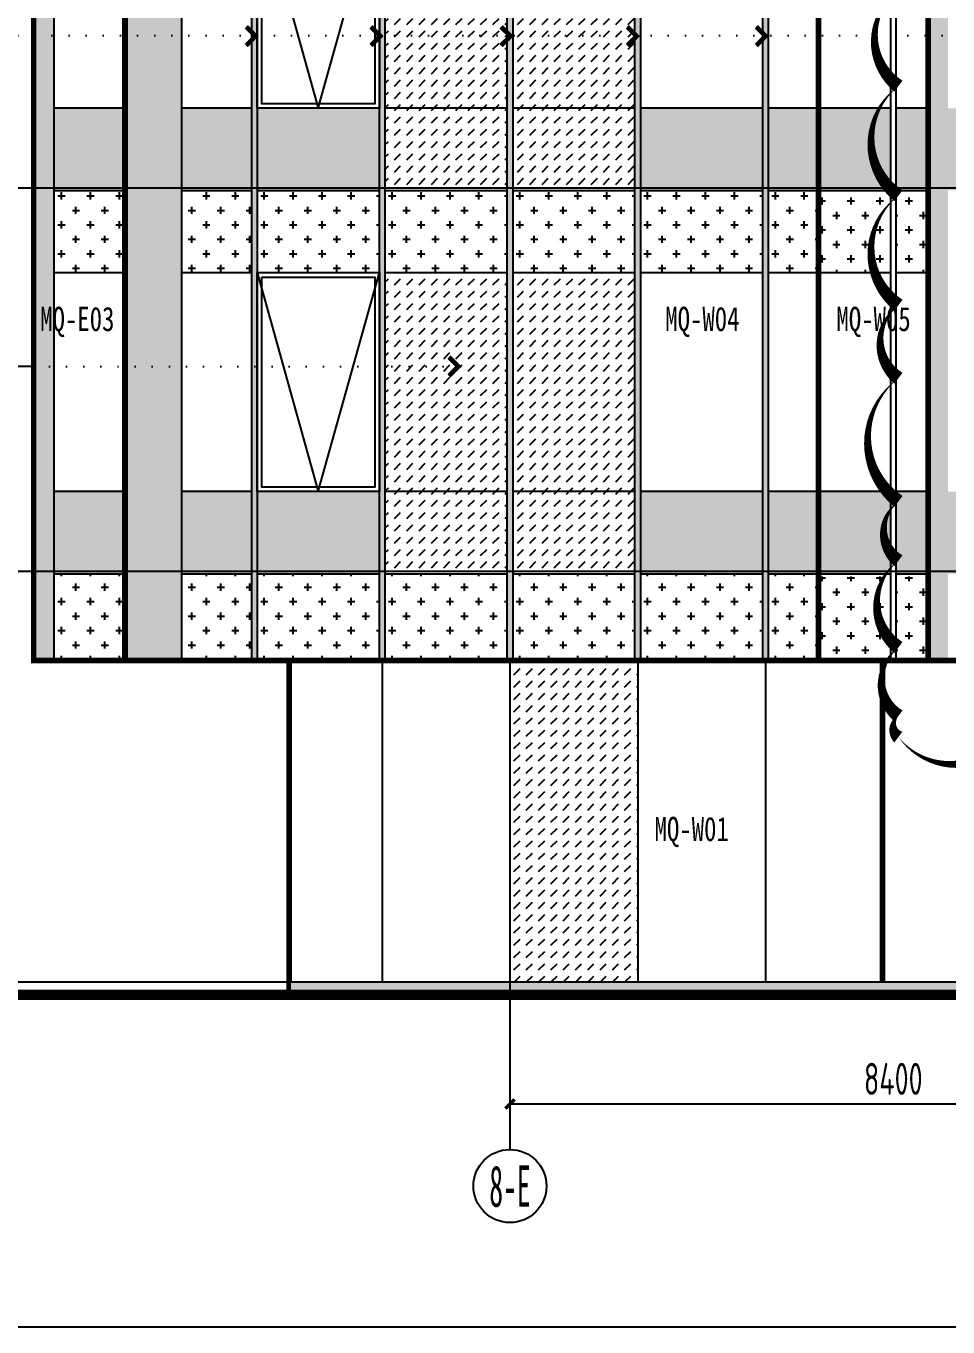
# Model space of a CAD drawing. Extents: x -863035 to 270371, y -8918 to 240488.
# Drawn here: x -304715 to -294612, y 54575 to 68828 of the extents above; entities that cross this region are included whole.
import ezdxf
from ezdxf.enums import TextEntityAlignment as Align

# ---------------------------------------------------------------- set-up
doc = ezdxf.new("R2010")
doc.units = 0
doc.header["$LTSCALE"] = 1000
doc.header["$MEASUREMENT"] = 0
doc.linetypes.add('109-34 轴网$0$L1$0$$AUDIT_BAD_LTYPE1', pattern=[0])
doc.linetypes.add('DOT2', pattern=[0.125, 0, -0.125])
for name, color, linetype in [('01-标注_符号', 200, 'Continuous'), ('01-标注_轴线坐标', 132, 'Continuous'), ('02-TEXT_轴号', 7, 'Continuous'), ('05-填充_156', 156, 'Continuous'), ('05-填充_18', 18, 'Continuous'), ('05-填充_天正', 26, 'Continuous'), ('A-C_窗', 140, 'Continuous'), ('AXIS_TEXT', 7, 'Continuous'), ('D_铝板', 181, 'Continuous'), ('E-立面', 255, 'Continuous'), ('E-立面轮廓', 241, 'Continuous')]:
    doc.layers.add(name, color=color, linetype=linetype)
doc.layers.add('04-不打印_辅助线', color=165, linetype='Continuous', plot=False)
doc.layers.add('DIM_MODI', color=6, linetype='Continuous', plot=False)
doc.styles.add('_TCH_AXIS', font='STXIHEI.TTF')
doc.styles.add('_TCH_DIM_T3', font='ROS1', dxfattribs={"width": 0.75, "bigfont": 'JD'})
doc.styles.add('_TCH_LABEL', font='', dxfattribs={"width": 0.75})
doc.styles.add('COMPLEX', font='COMPLEX')
doc.styles.add('logo-3', font='', dxfattribs={"width": 0.8})
doc.styles.get('_TCH_LABEL').set_extended_font_data('SimSun')
doc.styles.get('logo-3').set_extended_font_data('SimSun')
doc.dimstyles.new('_TCH_ARCH&&100', dxfattribs={"dimtxt": 350, "dimasz": 100, "dimexe": 250, "dimexo": 300, "dimgap": 100, "dimtad": 1, "dimdec": 0, "dimzin": 0, "dimdsep": 46, "dimtxsty": '_TCH_DIM_T3', "dimblk": 'ARCHTICK', "dimcen": 0.09, "dimclrt": 7, "dimazin": 2, "dimtfac": 1, "dimtdec": 0, "dimtix": 1, "dimtmove": 2, "dimatfit": 3, "dimfxl": 0, "dimtolj": 1, "dimtzin": 0, "dimarcsym": 0})
doc.dimstyles.new('副本 ISO-1', dxfattribs={"dimtxt": 2.5, "dimasz": 1.5, "dimexe": 1.25, "dimexo": 0.625, "dimtad": 1, "dimdec": 0, "dimtxsty": 'logo-3', "dimblk": 'ARCHTICK', "dimcen": 2.5, "dimdle": 1, "dimadec": 0, "dimazin": 0, "dimtfac": 1, "dimtdec": 0, "dimtix": 1, "dimtmove": 0, "dimatfit": 3, "dimldrblk": 'AR', "dimfxl": 0, "dimarcsym": 0})
pattern_1 = [(45, (-4328.79, -217830.64), (4e-14, 134.70384), [95.25, -95.25])]
pattern_2 = [(360, (-4328.79, -217830.64), (158.75, 158.75), [79.375, -238.125]), (90, (-4289.1, -217870.32), (-158.75, 158.75), [79.375, -238.125])]
pattern_3 = [(360, (-2928.79, -217830.64), (158.75, 158.75), [79.375, -238.125]), (90, (-2889.1, -217870.32), (-158.75, 158.75), [79.375, -238.125])]
pattern_4 = [(360, (-1528.79, -217830.64), (158.75, 158.75), [79.375, -238.125]), (90, (-1489.1, -217870.32), (-158.75, 158.75), [79.375, -238.125])]
pattern_5 = [(360, (-128.79, -217830.64), (158.75, 158.75), [79.375, -238.125]), (90, (-89.1, -217870.32), (-158.75, 158.75), [79.375, -238.125])]
pattern_6 = [(360, (1271.21, -217830.64), (158.75, 158.75), [79.375, -238.125]), (90, (1310.9, -217870.32), (-158.75, 158.75), [79.375, -238.125])]
pattern_7 = [(45, (-4328.79, -213630.64), (4e-14, 134.70384), [95.25, -95.25])]

# ---------------------------------------------------------------- blocks, each defined once
blk = doc.blocks.new('A$C2DDF4F07')
at = {"layer": 'A-C_窗'}
for points in [[(0, 2400), (1340, 2400), (1340, 0), (0, 0)], [(50, 2350), (1290, 2350), (1290, 50), (50, 50)]]:
    blk.add_lwpolyline(points, close=True, dxfattribs=at)
blk.add_lwpolyline([(0, 2400), (670, 0), (1340, 2400)], dxfattribs=at)
blk = doc.blocks.new('*U24')
at = {"layer": '05-填充_18'}
h = blk.add_hatch(color=256, dxfattribs=at)
h.dxf.hatch_style = 1
h.paths.add_polyline_path([(60, -14550), (0, -14550), (0, 310), (60, 310)])
blk.add_lwpolyline([(60, -14550), (0, -14550), (0, 310), (60, 310)], close=True)
blk = doc.blocks.new('_ArchTick')
at = {"color": 0, "linetype": 'ByBlock', "const_width": 0.4}
blk.add_lwpolyline([(-0.5, -0.5), (0.5, 0.5)], dxfattribs=at)
blk = doc.blocks.new('*X7')
at = {"color": 0}
for p, q in [((-1012.3116, 1692.7221), (-1012.3116, 1692.7226)), ((-1012.3115, 1692.7227), (-1012.2838, 1692.7227)), ((-1012.3111, 1692.7217), (-1012.2828, 1692.7217)), ((-1012.3106, 1692.7211), (-1012.3106, 1692.7236)), ((-1012.3105, 1692.7237), (-1012.2848, 1692.7237)), ((-1012.3101, 1692.7207), (-1012.2818, 1692.7207)), ((-1012.3096, 1692.7201), (-1012.3096, 1692.7246)), ((-1012.3095, 1692.7247), (-1012.2858, 1692.7247)), ((-1012.3091, 1692.7197), (-1012.2808, 1692.7197)), ((-1012.3086, 1692.7191), (-1012.3086, 1692.7256)), ((-1012.3085, 1692.7257), (-1012.2868, 1692.7257)), ((-1012.3081, 1692.7187), (-1012.2798, 1692.7187)), ((-1012.3076, 1692.7181), (-1012.3076, 1692.7266)), ((-1012.3075, 1692.7267), (-1012.2878, 1692.7267)), ((-1012.3071, 1692.7177), (-1012.2788, 1692.7177)), ((-1012.3066, 1692.7171), (-1012.3066, 1692.7276)), ((-1012.3065, 1692.7277), (-1012.2888, 1692.7277)), ((-1012.3061, 1692.7167), (-1012.2778, 1692.7167)), ((-1012.3056, 1692.7161), (-1012.3056, 1692.7286)), ((-1012.3055, 1692.7287), (-1012.2898, 1692.7287)), ((-1012.3051, 1692.7157), (-1012.2768, 1692.7157)), ((-1012.3046, 1692.7151), (-1012.3046, 1692.7296)), ((-1012.3045, 1692.7297), (-1012.2908, 1692.7297)), ((-1012.3041, 1692.7147), (-1012.2758, 1692.7147)), ((-1012.3036, 1692.7141), (-1012.3036, 1692.7306)), ((-1012.3035, 1692.7307), (-1012.2918, 1692.7307)), ((-1012.3031, 1692.7137), (-1012.2748, 1692.7137)), ((-1012.3026, 1692.7131), (-1012.3026, 1692.7316)), ((-1012.3025, 1692.7317), (-1012.2928, 1692.7317)), ((-1012.3021, 1692.7127), (-1012.2738, 1692.7127)), ((-1012.3016, 1692.7121), (-1012.3016, 1692.7326)), ((-1012.3015, 1692.7327), (-1012.2938, 1692.7327)), ((-1012.3011, 1692.7117), (-1012.2728, 1692.7117)), ((-1012.3006, 1692.7111), (-1012.3006, 1692.7336)), ((-1012.3005, 1692.7337), (-1012.2948, 1692.7337)), ((-1012.3001, 1692.7107), (-1012.2718, 1692.7107)), ((-1012.2996, 1692.7101), (-1012.2996, 1692.7346)), ((-1012.2995, 1692.7347), (-1012.2958, 1692.7347)), ((-1012.2991, 1692.7097), (-1012.2708, 1692.7097)), ((-1012.2986, 1692.7091), (-1012.2986, 1692.7356)), ((-1012.2985, 1692.7357), (-1012.2968, 1692.7357)), ((-1012.2981, 1692.7087), (-1012.2698, 1692.7087)), ((-1012.2976, 1692.7081), (-1012.2976, 1692.7364)), ((-1012.2971, 1692.7077), (-1012.2688, 1692.7077)), ((-1012.2966, 1692.7071), (-1012.2966, 1692.7354)), ((-1012.2961, 1692.7067), (-1012.2678, 1692.7067)), ((-1012.2956, 1692.7061), (-1012.2956, 1692.7344)), ((-1012.2951, 1692.7057), (-1012.2668, 1692.7057)), ((-1012.2946, 1692.7051), (-1012.2946, 1692.7334)), ((-1012.2941, 1692.7047), (-1012.2658, 1692.7047)), ((-1012.2936, 1692.7041), (-1012.2936, 1692.7324)), ((-1012.2931, 1692.7037), (-1012.2648, 1692.7037)), ((-1012.2926, 1692.7031), (-1012.2926, 1692.7314)), ((-1012.2921, 1692.7027), (-1012.2638, 1692.7027)), ((-1012.2916, 1692.7021), (-1012.2916, 1692.7304)), ((-1012.2911, 1692.7017), (-1012.2628, 1692.7017)), ((-1012.2906, 1692.7011), (-1012.2906, 1692.7294)), ((-1012.2901, 1692.7007), (-1012.2618, 1692.7007)), ((-1012.2896, 1692.7001), (-1012.2896, 1692.7284)), ((-1012.2891, 1692.6997), (-1012.2608, 1692.6997)), ((-1012.2886, 1692.6991), (-1012.2886, 1692.7274)), ((-1012.2881, 1692.6987), (-1012.2598, 1692.6987)), ((-1012.2876, 1692.6981), (-1012.2876, 1692.7264)), ((-1012.2871, 1692.6977), (-1012.2588, 1692.6977)), ((-1012.2866, 1692.6971), (-1012.2866, 1692.7254)), ((-1012.2861, 1692.6967), (-1012.2578, 1692.6967)), ((-1012.2856, 1692.6961), (-1012.2856, 1692.7244)), ((-1012.2851, 1692.6957), (-1012.2568, 1692.6957)), ((-1012.2846, 1692.6951), (-1012.2846, 1692.7234)), ((-1012.2841, 1692.6947), (-1012.2558, 1692.6947)), ((-1012.2836, 1692.6941), (-1012.2836, 1692.7224)), ((-1012.2831, 1692.6937), (-1012.2548, 1692.6937)), ((-1012.2826, 1692.6931), (-1012.2826, 1692.7214)), ((-1012.2821, 1692.6927), (-1012.2538, 1692.6927)), ((-1012.2816, 1692.6921), (-1012.2816, 1692.7204)), ((-1012.2811, 1692.6917), (-1012.2528, 1692.6917)), ((-1012.2806, 1692.6911), (-1012.2806, 1692.7194)), ((-1012.2801, 1692.6907), (-1012.2518, 1692.6907)), ((-1012.2796, 1692.6901), (-1012.2796, 1692.7184)), ((-1012.2786, 1692.6891), (-1012.2786, 1692.7174)), ((-1012.2776, 1692.6881), (-1012.2776, 1692.7164)), ((-1012.2766, 1692.6871), (-1012.2766, 1692.7154)), ((-1012.2756, 1692.6861), (-1012.2756, 1692.7144)), ((-1012.2746, 1692.6851), (-1012.2746, 1692.7134)), ((-1012.2736, 1692.6841), (-1012.2736, 1692.7124)), ((-1012.2726, 1692.6831), (-1012.2726, 1692.7114)), ((-1012.2716, 1692.6821), (-1012.2716, 1692.7104)), ((-1012.2706, 1692.6811), (-1012.2706, 1692.7094)), ((-1012.2696, 1692.6801), (-1012.2696, 1692.7084)), ((-1012.2686, 1692.6791), (-1012.2686, 1692.7074)), ((-1012.2676, 1692.6781), (-1012.2676, 1692.7064)), ((-1012.2666, 1692.6771), (-1012.2666, 1692.7054)), ((-1012.2656, 1692.6761), (-1012.2656, 1692.7044)), ((-1012.2646, 1692.6751), (-1012.2646, 1692.7034)), ((-1012.2636, 1692.6741), (-1012.2636, 1692.7024)), ((-1012.2626, 1692.6731), (-1012.2626, 1692.7014)), ((-1012.2616, 1692.6721), (-1012.2616, 1692.7004)), ((-1012.2606, 1692.6711), (-1012.2606, 1692.6994)), ((-1012.2596, 1692.6701), (-1012.2596, 1692.6984)), ((-1012.2586, 1692.6424), (-1012.2586, 1692.6974)), ((-1012.2576, 1692.6434), (-1012.2576, 1692.6964)), ((-1012.2566, 1692.6444), (-1012.2566, 1692.6954)), ((-1012.2556, 1692.6454), (-1012.2556, 1692.6944)), ((-1012.2546, 1692.6464), (-1012.2546, 1692.6934)), ((-1012.2536, 1692.6474), (-1012.2536, 1692.6924)), ((-1012.2526, 1692.6484), (-1012.2526, 1692.6914)), ((-1012.2516, 1692.6494), (-1012.2516, 1692.6904)), ((-1012.3116, 1692.6177), (-1012.2833, 1692.6177)), ((-1012.3116, 1692.6172), (-1012.3116, 1692.6177)), ((-1012.3111, 1692.6167), (-1012.2843, 1692.6167)), ((-1012.3106, 1692.6187), (-1012.2823, 1692.6187)), ((-1012.3106, 1692.6162), (-1012.3106, 1692.6187)), ((-1012.3101, 1692.6157), (-1012.2853, 1692.6157)), ((-1012.3096, 1692.6197), (-1012.2813, 1692.6197)), ((-1012.3096, 1692.6152), (-1012.3096, 1692.6197)), ((-1012.3091, 1692.6147), (-1012.2863, 1692.6147)), ((-1012.3086, 1692.6207), (-1012.2803, 1692.6207)), ((-1012.3086, 1692.6142), (-1012.3086, 1692.6207)), ((-1012.3081, 1692.6137), (-1012.2873, 1692.6137)), ((-1012.3076, 1692.6217), (-1012.2793, 1692.6217)), ((-1012.3076, 1692.6132), (-1012.3076, 1692.6217)), ((-1012.3071, 1692.6127), (-1012.2883, 1692.6127)), ((-1012.3066, 1692.6227), (-1012.2783, 1692.6227)), ((-1012.3066, 1692.6122), (-1012.3066, 1692.6227)), ((-1012.3061, 1692.6117), (-1012.2893, 1692.6117)), ((-1012.3056, 1692.6237), (-1012.2773, 1692.6237)), ((-1012.3056, 1692.6112), (-1012.3056, 1692.6237)), ((-1012.3051, 1692.6107), (-1012.2903, 1692.6107)), ((-1012.3046, 1692.6247), (-1012.2763, 1692.6247)), ((-1012.3046, 1692.6102), (-1012.3046, 1692.6247)), ((-1012.3041, 1692.6097), (-1012.2913, 1692.6097)), ((-1012.3036, 1692.6257), (-1012.2753, 1692.6257)), ((-1012.3036, 1692.6092), (-1012.3036, 1692.6257)), ((-1012.3031, 1692.6087), (-1012.2923, 1692.6087)), ((-1012.3026, 1692.6267), (-1012.2743, 1692.6267)), ((-1012.3026, 1692.6082), (-1012.3026, 1692.6267)), ((-1012.3021, 1692.6077), (-1012.2933, 1692.6077)), ((-1012.3016, 1692.6277), (-1012.2733, 1692.6277)), ((-1012.3016, 1692.6072), (-1012.3016, 1692.6277)), ((-1012.3011, 1692.6067), (-1012.2943, 1692.6067)), ((-1012.3006, 1692.6287), (-1012.2723, 1692.6287)), ((-1012.3006, 1692.6062), (-1012.3006, 1692.6287)), ((-1012.3001, 1692.6057), (-1012.2953, 1692.6057)), ((-1012.2996, 1692.6297), (-1012.2713, 1692.6297)), ((-1012.2996, 1692.6052), (-1012.2996, 1692.6297)), ((-1012.2991, 1692.6047), (-1012.2963, 1692.6047)), ((-1012.2986, 1692.6307), (-1012.2703, 1692.6307)), ((-1012.2986, 1692.6042), (-1012.2986, 1692.6307)), ((-1012.2981, 1692.6037), (-1012.2973, 1692.6037)), ((-1012.2976, 1692.6317), (-1012.2693, 1692.6317)), ((-1012.2976, 1692.6034), (-1012.2976, 1692.6317)), ((-1012.2966, 1692.6327), (-1012.2683, 1692.6327)), ((-1012.2966, 1692.6044), (-1012.2966, 1692.6327)), ((-1012.2956, 1692.6337), (-1012.2673, 1692.6337)), ((-1012.2956, 1692.6054), (-1012.2956, 1692.6337)), ((-1012.2946, 1692.6347), (-1012.2663, 1692.6347)), ((-1012.2946, 1692.6064), (-1012.2946, 1692.6347)), ((-1012.2936, 1692.6357), (-1012.2653, 1692.6357)), ((-1012.2936, 1692.6074), (-1012.2936, 1692.6357)), ((-1012.2926, 1692.6367), (-1012.2643, 1692.6367)), ((-1012.2926, 1692.6084), (-1012.2926, 1692.6367)), ((-1012.2916, 1692.6377), (-1012.2633, 1692.6377)), ((-1012.2916, 1692.6094), (-1012.2916, 1692.6377)), ((-1012.2906, 1692.6387), (-1012.2623, 1692.6387)), ((-1012.2906, 1692.6104), (-1012.2906, 1692.6387)), ((-1012.2896, 1692.6397), (-1012.2613, 1692.6397)), ((-1012.2896, 1692.6114), (-1012.2896, 1692.6397)), ((-1012.2886, 1692.6407), (-1012.2603, 1692.6407)), ((-1012.2886, 1692.6124), (-1012.2886, 1692.6407)), ((-1012.2876, 1692.6417), (-1012.2593, 1692.6417)), ((-1012.2876, 1692.6134), (-1012.2876, 1692.6417)), ((-1012.2866, 1692.6427), (-1012.2583, 1692.6427)), ((-1012.2866, 1692.6144), (-1012.2866, 1692.6427)), ((-1012.2856, 1692.6437), (-1012.2573, 1692.6437)), ((-1012.2856, 1692.6154), (-1012.2856, 1692.6437)), ((-1012.2846, 1692.6447), (-1012.2563, 1692.6447)), ((-1012.2846, 1692.6164), (-1012.2846, 1692.6447)), ((-1012.2836, 1692.6457), (-1012.2553, 1692.6457)), ((-1012.2836, 1692.6174), (-1012.2836, 1692.6457)), ((-1012.2826, 1692.6467), (-1012.2543, 1692.6467)), ((-1012.2826, 1692.6184), (-1012.2826, 1692.6467)), ((-1012.2816, 1692.6477), (-1012.2533, 1692.6477)), ((-1012.2816, 1692.6194), (-1012.2816, 1692.6477)), ((-1012.2806, 1692.6487), (-1012.2523, 1692.6487)), ((-1012.2806, 1692.6204), (-1012.2806, 1692.6487)), ((-1012.2796, 1692.6497), (-1012.2513, 1692.6497)), ((-1012.2796, 1692.6214), (-1012.2796, 1692.6497)), ((-1012.2791, 1692.6897), (-1012.2508, 1692.6897)), ((-1012.2786, 1692.6507), (-1012.2503, 1692.6507)), ((-1012.2786, 1692.6224), (-1012.2786, 1692.6507)), ((-1012.2781, 1692.6887), (-1012.2498, 1692.6887)), ((-1012.2776, 1692.6517), (-1012.2493, 1692.6517)), ((-1012.2776, 1692.6234), (-1012.2776, 1692.6517)), ((-1012.2771, 1692.6877), (-1012.2488, 1692.6877)), ((-1012.2766, 1692.6527), (-1012.2483, 1692.6527)), ((-1012.2766, 1692.6244), (-1012.2766, 1692.6527)), ((-1012.2761, 1692.6867), (-1012.2478, 1692.6867)), ((-1012.2756, 1692.6537), (-1012.2473, 1692.6537)), ((-1012.2756, 1692.6254), (-1012.2756, 1692.6537)), ((-1012.2751, 1692.6857), (-1012.2468, 1692.6857)), ((-1012.2746, 1692.6547), (-1012.2463, 1692.6547)), ((-1012.2746, 1692.6264), (-1012.2746, 1692.6547)), ((-1012.2741, 1692.6847), (-1012.2458, 1692.6847)), ((-1012.2736, 1692.6557), (-1012.2453, 1692.6557)), ((-1012.2736, 1692.6274), (-1012.2736, 1692.6557)), ((-1012.2731, 1692.6837), (-1012.2448, 1692.6837)), ((-1012.2726, 1692.6567), (-1012.2443, 1692.6567)), ((-1012.2726, 1692.6284), (-1012.2726, 1692.6567)), ((-1012.2721, 1692.6827), (-1012.2438, 1692.6827)), ((-1012.2716, 1692.6577), (-1012.2433, 1692.6577)), ((-1012.2716, 1692.6294), (-1012.2716, 1692.6577)), ((-1012.2711, 1692.6817), (-1012.2428, 1692.6817)), ((-1012.2706, 1692.6587), (-1012.2423, 1692.6587)), ((-1012.2706, 1692.6304), (-1012.2706, 1692.6587)), ((-1012.2701, 1692.6807), (-1012.2418, 1692.6807)), ((-1012.2696, 1692.6597), (-1012.2413, 1692.6597)), ((-1012.2696, 1692.6314), (-1012.2696, 1692.6597)), ((-1012.2691, 1692.6797), (-1012.2408, 1692.6797)), ((-1012.2686, 1692.6607), (-1012.2403, 1692.6607)), ((-1012.2686, 1692.6324), (-1012.2686, 1692.6607)), ((-1012.2681, 1692.6787), (-1012.2398, 1692.6787)), ((-1012.2676, 1692.6617), (-1012.2393, 1692.6617)), ((-1012.2676, 1692.6334), (-1012.2676, 1692.6617)), ((-1012.2671, 1692.6777), (-1012.2388, 1692.6777)), ((-1012.2666, 1692.6627), (-1012.2383, 1692.6627)), ((-1012.2666, 1692.6344), (-1012.2666, 1692.6627)), ((-1012.2661, 1692.6767), (-1012.2378, 1692.6767)), ((-1012.2656, 1692.6637), (-1012.2373, 1692.6637)), ((-1012.2656, 1692.6354), (-1012.2656, 1692.6637)), ((-1012.2651, 1692.6757), (-1012.2368, 1692.6757)), ((-1012.2646, 1692.6647), (-1012.2363, 1692.6647)), ((-1012.2646, 1692.6364), (-1012.2646, 1692.6647)), ((-1012.2641, 1692.6747), (-1012.2358, 1692.6747)), ((-1012.2636, 1692.6657), (-1012.2353, 1692.6657)), ((-1012.2636, 1692.6374), (-1012.2636, 1692.6657)), ((-1012.2631, 1692.6737), (-1012.2348, 1692.6737)), ((-1012.2626, 1692.6667), (-1012.2343, 1692.6667)), ((-1012.2626, 1692.6384), (-1012.2626, 1692.6667)), ((-1012.2621, 1692.6727), (-1012.2338, 1692.6727)), ((-1012.2616, 1692.6677), (-1012.2333, 1692.6677)), ((-1012.2616, 1692.6394), (-1012.2616, 1692.6677)), ((-1012.2611, 1692.6717), (-1012.2328, 1692.6717)), ((-1012.2606, 1692.6687), (-1012.2323, 1692.6687)), ((-1012.2606, 1692.6404), (-1012.2606, 1692.6687)), ((-1012.2601, 1692.6707), (-1012.2318, 1692.6707)), ((-1012.2596, 1692.6697), (-1012.2313, 1692.6697)), ((-1012.2596, 1692.6414), (-1012.2596, 1692.6697)), ((-1012.2506, 1692.6504), (-1012.2506, 1692.6894)), ((-1012.2496, 1692.6514), (-1012.2496, 1692.6884)), ((-1012.2486, 1692.6524), (-1012.2486, 1692.6874)), ((-1012.2476, 1692.6534), (-1012.2476, 1692.6864)), ((-1012.2466, 1692.6544), (-1012.2466, 1692.6854)), ((-1012.2456, 1692.6554), (-1012.2456, 1692.6844)), ((-1012.2446, 1692.6564), (-1012.2446, 1692.6834)), ((-1012.2436, 1692.6574), (-1012.2436, 1692.6824)), ((-1012.2426, 1692.6584), (-1012.2426, 1692.6814)), ((-1012.2416, 1692.6594), (-1012.2416, 1692.6804)), ((-1012.2406, 1692.6604), (-1012.2406, 1692.6794)), ((-1012.2396, 1692.6614), (-1012.2396, 1692.6784)), ((-1012.2386, 1692.6624), (-1012.2386, 1692.6774)), ((-1012.2376, 1692.6634), (-1012.2376, 1692.6764)), ((-1012.2366, 1692.6644), (-1012.2366, 1692.6754)), ((-1012.2356, 1692.6654), (-1012.2356, 1692.6744)), ((-1012.2346, 1692.6664), (-1012.2346, 1692.6734)), ((-1012.2336, 1692.6674), (-1012.2336, 1692.6724)), ((-1012.2326, 1692.6684), (-1012.2326, 1692.6714)), ((-1012.2316, 1692.6694), (-1012.2316, 1692.6704))]:
    blk.add_line(p, q, dxfattribs=at)
blk = doc.blocks.new('A-ARROW')
blk.add_lwpolyline([(0.0808, 0.0525), (0.0666, 0.0666), (0, 0), (0.0666, -0.0666), (0.0808, -0.0525), (0.0283, 0)], close=True)
at = {"rotation": 180}
blk.add_blockref('*X7', (-1012.2311, 1692.6699), dxfattribs=at)
blk = doc.blocks.new('AR')
at = {"xscale": -21.59999999986031, "yscale": 21.59999999999127, "zscale": 21.6, "rotation": 359.9999997162888}
blk.add_blockref('A-ARROW', (0, 0), dxfattribs=at)
blk = doc.blocks.new('*D222')
at = {"layer": '01-标注_轴线坐标', "color": 0, "lineweight": -2, "transparency": 16777216}
for p, q in [((-299412, 59218), (-299412, 56768)), ((-291012, 59218), (-291012, 56768)), ((-299412, 57018), (-291012, 57018))]:
    blk.add_line(p, q, dxfattribs=at)
at = {"layer": 'Defpoints', "color": 0, "transparency": 16777216}
for p in [(-299412, 59518), (-291012, 59518), (-291012, 57018)]:
    blk.add_point(p, dxfattribs=at)
at = {"layer": '01-标注_轴线坐标', "color": 0, "lineweight": -2, "transparency": 16777216, "xscale": 100, "yscale": 100, "zscale": 100, "rotation": 180}
blk.add_blockref('_ArchTick', (-299412, 57018), dxfattribs=at)
at = {"layer": '01-标注_轴线坐标', "color": 0, "lineweight": -2, "transparency": 16777216, "xscale": 100, "yscale": 100, "zscale": 100}
blk.add_blockref('_ArchTick', (-291012, 57018), dxfattribs=at)
at = {"layer": '01-标注_轴线坐标', "color": 7, "transparency": 16777216, "insert": (-295212, 57293), "char_height": 350, "attachment_point": 5, "style": '_TCH_DIM_T3'}
blk.add_mtext('\\A1;8400', dxfattribs=at)
blk = doc.blocks.new('_AXISO')
blk.add_circle((0, 0), 0.5)
at = {"layer": 'AXIS_TEXT', "style": 'COMPLEX', "width": 1.041667}
blk.add_attdef('A', text='', height=0.56, dxfattribs=at).set_placement((-0.25, -0.28), (0.25, -0.28), align=Align.FIT)
blk = doc.blocks.new('hgrsjhytd')
at = {"layer": '05-填充_156'}
h = blk.add_hatch(dxfattribs=at)
h.set_pattern_fill('CROSS', color=136, scale=100, angle=-90)
h.set_pattern_definition([(270, (141203.1, -171174.53), (158.75, -158.75), [79.375, -238.125]), (0, (141163.42, -171214.22), (158.75, 158.75), [79.375, -238.125])])
h.paths.add_polyline_path([(17233.9, -20178.3), (17603.9, -20178.3), (17603.9, -19278.3), (17233.9, -19278.3)])
h.paths.add_polyline_path([(16403.9, -20178.3), (17173.9, -20178.3), (17173.9, -19278.3), (16403.9, -19278.3)])
h.paths.add_polyline_path([(17233.9, -15948.3), (17603.9, -15948.3), (17603.9, -15048.3), (17233.9, -15048.3)])
h.paths.add_polyline_path([(16403.9, -15948.3), (17173.9, -15948.3), (17173.9, -15048.3), (16403.9, -15048.3)])
h.paths.add_polyline_path([(17233.9, -11748.3), (17603.9, -11748.3), (17603.9, -10848.3), (17233.9, -10848.3)])
h.paths.add_polyline_path([(16403.9, -11748.3), (17173.9, -11748.3), (17173.9, -10848.3), (16403.9, -10848.3)])
h.paths.add_polyline_path([(17233.9, -7548.3), (17603.9, -7548.3), (17603.9, -6648.3), (17233.9, -6648.3)])
h.paths.add_polyline_path([(16403.9, -7548.3), (17173.9, -7548.3), (17173.9, -6648.3), (16403.9, -6648.3)])
h.paths.add_polyline_path([(17233.9, -6648.3), (17603.9, -6648.3), (17603.9, -5748.3), (17233.9, -5748.3)])
h.paths.add_polyline_path([(16403.9, -6648.3), (17173.9, -6648.3), (17173.9, -5748.3), (16403.9, -5748.3)])
h = blk.add_hatch(dxfattribs=at)
h.set_pattern_fill('DASH', color=256, scale=100, angle=-45)
h.set_pattern_definition(pattern_7)
h.paths.add_polyline_path([(12973.9, -11748.3), (11633.9, -11748.3), (11633.9, -15018.3), (12973.9, -15018.3)])
h = blk.add_hatch(dxfattribs=at)
h.set_pattern_fill('DASH', color=256, scale=100, angle=-45)
h.set_pattern_definition(pattern_7)
h.paths.add_polyline_path([(14373.9, -11748.3), (13033.9, -11748.3), (13033.9, -15018.3), (14373.9, -15018.3)])
h = blk.add_hatch(dxfattribs=at)
h.set_pattern_fill('CROSS', color=136, scale=100, angle=-90)
h.set_pattern_definition(pattern_2)
h.paths.add_polyline_path([(8773.9, -15048.3), (8003.9, -15048.3), (8003.9, -15948.3), (8773.9, -15948.3)])
h = blk.add_hatch(dxfattribs=at)
h.set_pattern_fill('CROSS', color=136, scale=100, angle=-90)
h.set_pattern_definition(pattern_2)
h.paths.add_polyline_path([(10173.9, -15048.3), (9403.9, -15048.3), (9403.9, -15948.3), (10173.9, -15948.3)])
h = blk.add_hatch(dxfattribs=at)
h.set_pattern_fill('CROSS', color=136, scale=100, angle=-90)
h.set_pattern_definition(pattern_2)
h.paths.add_polyline_path([(11573.9, -15948.3), (11573.9, -15048.3), (10233.9, -15048.3), (10233.9, -15948.3)])
h = blk.add_hatch(dxfattribs=at)
h.set_pattern_fill('CROSS', color=136, scale=100, angle=-90)
h.set_pattern_definition(pattern_3)
h.paths.add_polyline_path([(12973.9, -15048.3), (11633.9, -15048.3), (11633.9, -15948.3), (12973.9, -15948.3)])
h = blk.add_hatch(dxfattribs=at)
h.set_pattern_fill('CROSS', color=136, scale=100, angle=-90)
h.set_pattern_definition(pattern_4)
h.paths.add_polyline_path([(14373.9, -15048.3), (13033.9, -15048.3), (13033.9, -15948.3), (14373.9, -15948.3)])
h = blk.add_hatch(dxfattribs=at)
h.set_pattern_fill('CROSS', color=136, scale=100, angle=-90)
h.set_pattern_definition(pattern_5)
h.paths.add_polyline_path([(15773.9, -15048.3), (14433.9, -15048.3), (14433.9, -15948.3), (15773.9, -15948.3)])
h = blk.add_hatch(dxfattribs=at)
h.set_pattern_fill('CROSS', color=136, scale=100, angle=-90)
h.set_pattern_definition(pattern_6)
h.paths.add_polyline_path([(16403.9, -15048.3), (15833.9, -15048.3), (15833.9, -15948.3), (16403.9, -15948.3)])
h = blk.add_hatch(dxfattribs=at)
h.set_pattern_fill('DASH', color=256, scale=100, angle=-45)
h.set_pattern_definition(pattern_1)
h.paths.add_polyline_path([(12973.9, -15948.3), (11633.9, -15948.3), (11633.9, -19218.3), (12973.9, -19218.3)])
h = blk.add_hatch(dxfattribs=at)
h.set_pattern_fill('DASH', color=256, scale=100, angle=-45)
h.set_pattern_definition(pattern_1)
h.paths.add_polyline_path([(13033.9, -19218.3), (14373.9, -19218.3), (14373.9, -15948.3), (13033.9, -15948.3)])
h = blk.add_hatch(dxfattribs=at)
h.set_pattern_fill('CROSS', color=136, scale=100, angle=-90)
h.set_pattern_definition(pattern_2)
h.paths.add_polyline_path([(8773.9, -19248.3), (8003.9, -19248.3), (8003.9, -20178.3), (8773.9, -20178.3)])
h = blk.add_hatch(dxfattribs=at)
h.set_pattern_fill('CROSS', color=136, scale=100, angle=-90)
h.set_pattern_definition(pattern_2)
h.paths.add_polyline_path([(9403.9, -20178.3), (10173.9, -20178.3), (10173.9, -19248.3), (9403.9, -19248.3)])
h = blk.add_hatch(dxfattribs=at)
h.set_pattern_fill('CROSS', color=136, scale=100, angle=-90)
h.set_pattern_definition(pattern_2)
h.paths.add_polyline_path([(10233.9, -19248.3), (10233.9, -20178.3), (11573.9, -20178.3), (11573.9, -19248.3)])
h = blk.add_hatch(dxfattribs=at)
h.set_pattern_fill('CROSS', color=136, scale=100, angle=-90)
h.set_pattern_definition(pattern_3)
h.paths.add_polyline_path([(12973.9, -19248.3), (11633.9, -19248.3), (11633.9, -20178.3), (12973.9, -20178.3)])
h = blk.add_hatch(dxfattribs=at)
h.set_pattern_fill('CROSS', color=136, scale=100, angle=-90)
h.set_pattern_definition(pattern_4)
h.paths.add_polyline_path([(14373.9, -19248.3), (13033.9, -19248.3), (13033.9, -20178.3), (14373.9, -20178.3)])
h = blk.add_hatch(dxfattribs=at)
h.set_pattern_fill('CROSS', color=136, scale=100, angle=-90)
h.set_pattern_definition(pattern_5)
h.paths.add_polyline_path([(15773.9, -19248.3), (14433.9, -19248.3), (14433.9, -20178.3), (15773.9, -20178.3)])
h = blk.add_hatch(dxfattribs=at)
h.set_pattern_fill('CROSS', color=136, scale=100, angle=-90)
h.set_pattern_definition(pattern_6)
h.paths.add_polyline_path([(16403.9, -19248.3), (15833.9, -19248.3), (15833.9, -20178.3), (16403.9, -20178.3)])
at = {"layer": '05-填充_18'}
h = blk.add_hatch(color=256, dxfattribs=at)
h.dxf.hatch_style = 1
h.paths.add_polyline_path([(7803.9, -20178.3), (8003.9, -20178.3), (8003.9, -4818.3), (7803.9, -4818.3)])
h = blk.add_hatch(color=256, dxfattribs=at)
h.dxf.hatch_style = 1
h.paths.add_polyline_path([(17603.9, -20178.3), (17803.9, -20178.3), (17803.9, -4818.3), (17603.9, -4818.3)])
h = blk.add_hatch(color=256, dxfattribs=at)
h.dxf.hatch_style = 1
h.paths.add_polyline_path([(8803.9, -20178.3), (9403.9, -20178.3), (9403.9, -5318.3), (8803.9, -5318.3)])
at = {"layer": '05-填充_天正'}
h = blk.add_hatch(dxfattribs=at)
h.set_pattern_fill('AR-CONC', color=256, scale=200)
h.set_pattern_definition([(50, (141203.1, -171174.53), (364.36934, -31.87817), [38.1, -419.1]), (355, (141203.1, -171174.53), (-70.48565, 382.1133), [30.48, -335.28]), (100.451, (141233.47, -171177.2), (293.885, 350.2334), [32.38, -356.18]), (46.1842, (141203.1, -171072.93), (542.1581, -84.0847), [57.15, -628.65]), (96.6356, (141248.3, -171079.94), (474.8085, 494.8511), [48.57, -534.27]), (351.184, (141203.1, -171072.93), (474.8092, 494.8502), [45.72, -502.92]), (21, (141253.9, -171098.33), (303.22976, -204.53104), [38.1, -419.1]), (326, (141253.9, -171098.33), (123.60406, 368.3759), [30.48, -335.28]), (71.4514, (141279.17, -171115.38), (426.833, 163.8457), [32.38, -356.18]), (37.5, (141203.1, -171174.53), (6.17721, 169.11008), [0, -331.216, 0, -340.36, 0, -336.55]), (7.5, (141203.1, -171174.53), (133.63933, 200.36115), [0, -194.056, 0, -323.596, 0, -128.27]), (327.5, (141089.82, -171174.53), (271.18119, -11.45749), [0, -127, 0, -396.24, 0, -525.78]), (317.5, (141039.02, -171174.53), (296.25836, 50.85298), [0, -165.1, 0, -263.144, 0, -373.38])])
h.paths.add_polyline_path([(49433.9, -15048.3), (50203.9, -15048.3), (50203.9, -14148.3), (49433.9, -14148.3)])
h.paths.add_polyline_path([(48033.9, -15048.3), (49373.9, -15048.3), (49373.9, -14148.3), (48033.9, -14148.3)])
h.paths.add_polyline_path([(43833.9, -15048.3), (45173.9, -15048.3), (45173.9, -14148.3), (43833.9, -14148.3)])
h.paths.add_polyline_path([(42433.9, -15048.3), (43773.9, -15048.3), (43773.9, -14148.3), (42433.9, -14148.3)])
h.paths.add_polyline_path([(41033.9, -14148.3), (42373.9, -14148.3), (42373.9, -15048.3), (41033.9, -15048.3)])
h.paths.add_polyline_path([(39633.9, -15048.3), (40973.9, -15048.3), (40973.9, -14148.3), (39633.9, -14148.3)])
h.paths.add_polyline_path([(35433.9, -15048.3), (36773.9, -15048.3), (36773.9, -14148.3), (35433.9, -14148.3)])
h.paths.add_polyline_path([(34033.9, -15048.3), (35373.9, -15048.3), (35373.9, -14148.3), (34033.9, -14148.3)])
h.paths.add_polyline_path([(32633.9, -15048.3), (33973.9, -15048.3), (33973.9, -14148.3), (32633.9, -14148.3)])
h.paths.add_polyline_path([(31233.9, -15048.3), (32573.9, -15048.3), (32573.9, -14148.3), (31233.9, -14148.3)])
h.paths.add_polyline_path([(27033.9, -14148.3), (28373.9, -14148.3), (28373.9, -15048.3), (27033.9, -15048.3)])
h.paths.add_polyline_path([(25633.9, -15048.3), (26973.9, -15048.3), (26973.9, -14148.3), (25633.9, -14148.3)])
h.paths.add_polyline_path([(24233.9, -14148.3), (25573.9, -14148.3), (25573.9, -15048.3), (24233.9, -15048.3)])
h.paths.add_polyline_path([(22833.9, -15048.3), (24173.9, -15048.3), (24173.9, -14148.3), (22833.9, -14148.3)])
h.paths.add_polyline_path([(18633.9, -15048.3), (19973.9, -15048.3), (19973.9, -14148.3), (18633.9, -14148.3)])
h.paths.add_polyline_path([(17803.9, -15048.3), (18573.9, -15048.3), (18573.9, -14148.3), (17803.9, -14148.3)])
h.paths.add_polyline_path([(17233.9, -15048.3), (17603.9, -15048.3), (17603.9, -14148.3), (17233.9, -14148.3)])
h.paths.add_polyline_path([(16403.9, -14148.3), (17173.9, -14148.3), (17173.9, -15048.3), (16403.9, -15048.3)])
h.paths.add_polyline_path([(15833.9, -15048.3), (16403.9, -15048.3), (16403.9, -14148.3), (15833.9, -14148.3)])
h.paths.add_polyline_path([(14433.9, -15048.3), (15773.9, -15048.3), (15773.9, -14148.3), (14433.9, -14148.3)])
h.paths.add_polyline_path([(10233.9, -15048.3), (11573.9, -15048.3), (11573.9, -14148.3), (10233.9, -14148.3)])
h.paths.add_polyline_path([(9403.9, -15048.3), (10173.9, -15048.3), (10173.9, -14148.3), (9403.9, -14148.3)])
h.paths.add_polyline_path([(8003.9, -15048.3), (8803.9, -15048.3), (8803.9, -14148.3), (8003.9, -14148.3)])
h = blk.add_hatch(dxfattribs=at)
h.set_pattern_fill('AR-CONC', color=256, scale=200)
h.set_pattern_definition([(50, (141203.1, -175374.53), (364.36934, -31.87817), [38.1, -419.1]), (355, (141203.1, -175374.53), (-70.48565, 382.1133), [30.48, -335.28]), (100.451, (141233.47, -175377.2), (293.885, 350.2334), [32.38, -356.18]), (46.1842, (141203.1, -175272.93), (542.1581, -84.0847), [57.15, -628.65]), (96.6356, (141248.3, -175279.94), (474.8085, 494.8511), [48.57, -534.27]), (351.184, (141203.1, -175272.93), (474.8092, 494.8502), [45.72, -502.92]), (21, (141253.9, -175298.33), (303.22976, -204.53104), [38.1, -419.1]), (326, (141253.9, -175298.33), (123.60406, 368.3759), [30.48, -335.28]), (71.4514, (141279.17, -175315.38), (426.833, 163.8457), [32.38, -356.18]), (37.5, (141203.1, -175374.53), (6.17721, 169.11008), [0, -331.216, 0, -340.36, 0, -336.55]), (7.5, (141203.1, -175374.53), (133.63933, 200.36115), [0, -194.056, 0, -323.596, 0, -128.27]), (327.5, (141089.82, -175374.53), (271.18119, -11.45749), [0, -127, 0, -396.24, 0, -525.78]), (317.5, (141039.02, -175374.53), (296.25836, 50.85298), [0, -165.1, 0, -263.144, 0, -373.38])])
h.paths.add_polyline_path([(49433.9, -19248.3), (50203.9, -19248.3), (50203.9, -18348.3), (49433.9, -18348.3)])
h.paths.add_polyline_path([(48033.9, -19248.3), (49373.9, -19248.3), (49373.9, -18348.3), (48033.9, -18348.3)])
h.paths.add_polyline_path([(43833.9, -19248.3), (45173.9, -19248.3), (45173.9, -18348.3), (43833.9, -18348.3)])
h.paths.add_polyline_path([(42433.9, -19248.3), (43773.9, -19248.3), (43773.9, -18348.3), (42433.9, -18348.3)])
h.paths.add_polyline_path([(41033.9, -18348.3), (42373.9, -18348.3), (42373.9, -19248.3), (41033.9, -19248.3)])
h.paths.add_polyline_path([(39633.9, -19248.3), (40973.9, -19248.3), (40973.9, -18348.3), (39633.9, -18348.3)])
h.paths.add_polyline_path([(35433.9, -19248.3), (36773.9, -19248.3), (36773.9, -18348.3), (35433.9, -18348.3)])
h.paths.add_polyline_path([(34033.9, -19248.3), (35373.9, -19248.3), (35373.9, -18348.3), (34033.9, -18348.3)])
h.paths.add_polyline_path([(32633.9, -19248.3), (33973.9, -19248.3), (33973.9, -18348.3), (32633.9, -18348.3)])
h.paths.add_polyline_path([(31233.9, -19248.3), (32573.9, -19248.3), (32573.9, -18348.3), (31233.9, -18348.3)])
h.paths.add_polyline_path([(27033.9, -18348.3), (28373.9, -18348.3), (28373.9, -19248.3), (27033.9, -19248.3)])
h.paths.add_polyline_path([(25633.9, -19248.3), (26973.9, -19248.3), (26973.9, -18348.3), (25633.9, -18348.3)])
h.paths.add_polyline_path([(24233.9, -18348.3), (25573.9, -18348.3), (25573.9, -19248.3), (24233.9, -19248.3)])
h.paths.add_polyline_path([(22833.9, -19248.3), (24173.9, -19248.3), (24173.9, -18348.3), (22833.9, -18348.3)])
h.paths.add_polyline_path([(18633.9, -19248.3), (19973.9, -19248.3), (19973.9, -18348.3), (18633.9, -18348.3)])
h.paths.add_polyline_path([(17803.9, -19248.3), (18573.9, -19248.3), (18573.9, -18348.3), (17803.9, -18348.3)])
h.paths.add_polyline_path([(17233.9, -19248.3), (17603.9, -19248.3), (17603.9, -18348.3), (17233.9, -18348.3)])
h.paths.add_polyline_path([(16403.9, -18348.3), (17173.9, -18348.3), (17173.9, -19248.3), (16403.9, -19248.3)])
h.paths.add_polyline_path([(15833.9, -19248.3), (16403.9, -19248.3), (16403.9, -18348.3), (15833.9, -18348.3)])
h.paths.add_polyline_path([(14433.9, -19248.3), (15773.9, -19248.3), (15773.9, -18348.3), (14433.9, -18348.3)])
h.paths.add_polyline_path([(10233.9, -19248.3), (11573.9, -19248.3), (11573.9, -18348.3), (10233.9, -18348.3)])
h.paths.add_polyline_path([(9403.9, -19248.3), (10173.9, -19248.3), (10173.9, -18348.3), (9403.9, -18348.3)])
h.paths.add_polyline_path([(8003.9, -19248.3), (8803.9, -19248.3), (8803.9, -18348.3), (8003.9, -18348.3)])
at = {"layer": '01-标注_符号'}
blk.add_line((7790.1, -16976.4), (4485.1, -16976.4), dxfattribs=at)
at = {"layer": '04-不打印_辅助线'}
for points in [[(5587.2, -15018.3), (50637.1, -15018.3)], [(5587.2, -19218.3), (50637.1, -19218.3)], [(5587.2, -23718.3), (50637.1, -23718.3)]]:
    blk.add_lwpolyline(points, dxfattribs=at)
at = {"layer": 'A-C_窗'}
for points in [[(17173.9, -3348.3), (17173.9, -20178.3)], [(17233.9, -3348.3), (17233.9, -20178.3)], [(8773.9, -14148.3), (8003.9, -14148.3)], [(10173.9, -14148.3), (9403.9, -14148.3)], [(11573.9, -14148.3), (10233.9, -14148.3)], [(12973.9, -14148.3), (11633.9, -14148.3)], [(14373.9, -14148.3), (13033.9, -14148.3)], [(15773.9, -14148.3), (14433.9, -14148.3)], [(16403.9, -14148.3), (15833.9, -14148.3)], [(17173.9, -14148.3), (16403.9, -14148.3)], [(17603.9, -14148.3), (17233.9, -14148.3)], [(8003.9, -15048.3), (8803.9, -15048.3)], [(9403.9, -15048.3), (10173.9, -15048.3)], [(10233.9, -15048.3), (11573.9, -15048.3)], [(11633.9, -15048.3), (12973.9, -15048.3)], [(13033.9, -15048.3), (14373.9, -15048.3)], [(14433.9, -15048.3), (15773.9, -15048.3)], [(15833.9, -15048.3), (17173.9, -15048.3)], [(17233.9, -15048.3), (17603.9, -15048.3)], [(8003.9, -15948.3), (8803.9, -15948.3)], [(9403.9, -15948.3), (10173.9, -15948.3)], [(10233.9, -15948.3), (11573.9, -15948.3)], [(11633.9, -15948.3), (12973.9, -15948.3)], [(13033.9, -15948.3), (14373.9, -15948.3)], [(14433.9, -15948.3), (15773.9, -15948.3)], [(15833.9, -15948.3), (17173.9, -15948.3)], [(17233.9, -15948.3), (17603.9, -15948.3)], [(8773.9, -18348.3), (8003.9, -18348.3)], [(10173.9, -18348.3), (9403.9, -18348.3)], [(11573.9, -18348.3), (10233.9, -18348.3)], [(12973.9, -18348.3), (11633.9, -18348.3)], [(14373.9, -18348.3), (13033.9, -18348.3)], [(15773.9, -18348.3), (14433.9, -18348.3)], [(16403.9, -18348.3), (15833.9, -18348.3)], [(17173.9, -18348.3), (16403.9, -18348.3)], [(17603.9, -18348.3), (17233.9, -18348.3)], [(8003.9, -19248.3), (8773.9, -19248.3)], [(9403.9, -19248.3), (10173.9, -19248.3)], [(10233.9, -19248.3), (11573.9, -19248.3)], [(11633.9, -19248.3), (12973.9, -19248.3)], [(13033.9, -19248.3), (14373.9, -19248.3)], [(14433.9, -19248.3), (15773.9, -19248.3)], [(15833.9, -19248.3), (16403.9, -19248.3)], [(16403.9, -19248.3), (17173.9, -19248.3)], [(17233.9, -19248.3), (17603.9, -19248.3)]]:
    blk.add_lwpolyline(points, dxfattribs=at)
at = {"layer": 'E-立面', "linetype": '109-34 轴网$0$L1$0$$AUDIT_BAD_LTYPE1'}
for points in [[(16403.9, -2918.3), (16403.9, -20178.3)], [(29003.9, -9518.3), (50803.9, -9518.3), (50803.9, -20178.3), (7803.9, -20178.3), (7803.9, -4818.3), (14363.9, -4818.3)], [(8003.9, -4818.3), (8003.9, -20178.3)], [(36403.9, -9518.3), (36403.9, -4818.3), (17603.9, -4818.3), (17603.9, -20178.3)], [(16403.9, -5318.3), (8803.9, -5318.3), (8803.9, -20178.3)], [(9403.9, -5318.3), (9403.9, -20178.3)], [(50637.1, -23818.3), (5610.2, -23818.3)]]:
    blk.add_lwpolyline(points, dxfattribs=at)
at = {"layer": 'E-立面轮廓', "const_width": 50}
for points in [[(16378.9, -20178.3), (16378.9, -2893.3), (34828.9, -2893.3), (34828.9, -4793.3)], [(28978.9, -20178.3), (28978.9, -9493.3), (50828.9, -9493.3), (50828.9, -20203.3), (7778.9, -20203.3), (7778.9, -4793.3), (14388.9, -4793.3), (14388.9, -5293.3)], [(36428.9, -9518.3), (36428.9, -4793.3), (17578.9, -4793.3), (17578.9, -20178.3)], [(16403.9, -5293.3), (8778.9, -5293.3), (8778.9, -20178.3)]]:
    blk.add_lwpolyline(points, dxfattribs=at)
at = {"layer": 'E-立面轮廓', "linetype": '109-34 轴网$0$L1$0$$AUDIT_BAD_LTYPE1', "const_width": 100}
blk.add_lwpolyline([(50637.1, -23868.3), (5610.2, -23868.3)], dxfattribs=at)
at = {"layer": '01-标注_符号', "color": 51, "linetype": 'DOT2', "ltscale": 1.5, "xscale": 75, "yscale": 75, "zscale": 75}
for p in [(10238.7, -13357.3), (11606.9, -13357.3), (13032.8, -13357.3), (14415, -13357.3), (15827.6, -13357.3)]:
    blk.add_blockref('AR', p, dxfattribs=at)
at = {"layer": 'A-C_窗'}
for p in [(10233.9, -14148.3), (10233.9, -18348.3)]:
    blk.add_blockref('A$C2DDF4F07', p, dxfattribs=at)
at = {"layer": 'D_铝板'}
for p in [(10173.9, -5628.2), (11573.9, -5628.2), (12973.9, -5628.2), (14373.9, -5628.2), (15773.9, -5628.2)]:
    blk.add_blockref('*U24', p, dxfattribs=at)
at = {"layer": '01-标注_符号', "color": 51, "linetype": 'DOT2', "ltscale": 1.5}
for points in [[(50570.3, -13348.9), (6457, -13348.9)], [(12460.8, -16976.4), (6757.5, -16976.4)]]:
    blk.add_leader(points, dimstyle='副本 ISO-1', override={"dimasz": 75, "dimtad": 0}, dxfattribs=at)

msp = doc.modelspace()

# ---------------------------------------------------------------- linework, layer by layer
at = {"layer": '04-不打印_辅助线'}
msp.add_lwpolyline([(-312416, 54574.5), (-255645.6, 54574.5), (-255645.6, 82074.5), (-312416, 82074.5)], close=True, dxfattribs=at)

# ---------------------------------------------------------------- block references
at = {"layer": '01-标注_轴线坐标'}
ref = msp.add_blockref('_AXISO', (-299412.1, 56118.3), dxfattribs=dict(at, xscale=800, yscale=800, zscale=800))
ref.add_attrib('A', '8-E', dxfattribs={"layer": '02-TEXT_轴号', "height": 452.55, "style": '_TCH_AXIS', "width": 0.525316}).set_placement((-299638.3, 55892), (-299185.8, 55892), align=Align.FIT)

# ---------------------------------------------------------------- next in the draw order: block references
msp.add_blockref('hgrsjhytd', (-312416, 82074.5))

# ---------------------------------------------------------------- next in the draw order: hatches: boundary and pattern name
at = {"layer": '05-填充_156'}
h = msp.add_hatch(dxfattribs=at)
h.set_pattern_fill('DASH', color=256, scale=100, angle=-45)
h.set_pattern_definition([(45, (-316744.75, -135756.105), (4e-14, 134.70384), [95.25, -95.25])])
h.paths.add_polyline_path([(-298012.1, 61896.2), (-299412.1, 61896.2), (-299412.1, 58356.2), (-298012.1, 58356.2)])
at = {"layer": '05-填充_18'}
h = msp.add_hatch(color=256, dxfattribs=at)
h.dxf.hatch_style = 1
h.paths.add_polyline_path([(-301812.1, 58256.2), (-263112.1, 58256.2), (-263112.1, 58356.2), (-301812.1, 58356.2)])

# ---------------------------------------------------------------- next in the draw order: linework, layer by layer
at = {"layer": '01-标注_轴线坐标'}
msp.add_line((-299412.1, 59218.3), (-299412.1, 56518.3), dxfattribs=at)
at = {"layer": 'A-C_窗'}
for points in [[(-300812.1, 61896.2), (-300812.1, 58356.2)], [(-299412.1, 61896.2), (-299412.1, 58356.2)], [(-298012.1, 61896.2), (-298012.1, 58356.2)], [(-296612.1, 61896.2), (-296612.1, 58356.2)], [(-301812.1, 58356.2), (-263112.1, 58356.2)]]:
    msp.add_lwpolyline(points, dxfattribs=at)
at = {"layer": 'DIM_MODI'}
msp.add_lwpolyline([(-294067.8, 76668.8, 0, 150, 0.5), (-294567.8, 76668.8, 0, 150, 0.5), (-295155.5, 76668.8, 0, 150, 0.5), (-295155.5, 75768.8, 0, 150, 0.5), (-295155.5, 74868.8, 0, 150, 0.5), (-295155.5, 74218.8, 0, 150, 0.5), (-295155.5, 73018.8, 0, 150, 0.5), (-295155.5, 72418.8, 0, 150, 0.5), (-295155.5, 71068.8, 0, 150, 0.5), (-295155.5, 70168.8, 0, 150, 0.5), (-295155.5, 69218.8, 0, 150, 0.5), (-295155.5, 68168.8, 0, 150, 0.5), (-295155.5, 66968.8, 0, 150, 0.5), (-295155.5, 65768.8, 0, 150, 0.5), (-295155.5, 64968.8, 0, 150, 0.5), (-295155.5, 63618.8, 0, 150, 0.5), (-295155.5, 62968.8, 0, 150, 0.5), (-295155.5, 62018.8, 0, 150, 0.5), (-295155.5, 61268.8, 0, 150, 0.5), (-295155.5, 61038, 0, 150, 0.5), (-293955.5, 61038, 0, 150, 0.5)], format="xyseb", dxfattribs=at)
at = {"layer": 'E-立面', "linetype": '109-34 轴网$0$L1$0$$AUDIT_BAD_LTYPE1'}
for points in [[(-301812.1, 61896.2), (-301812.1, 58356.2)], [(-295312.1, 61896.2), (-295312.1, 58356.2)]]:
    msp.add_lwpolyline(points, dxfattribs=at)
at = {"layer": 'E-立面轮廓', "const_width": 50}
for points in [[(-301837.1, 61896.2), (-301837.1, 58256.2)], [(-295337.1, 61896.2), (-295337.1, 58356.2)]]:
    msp.add_lwpolyline(points, dxfattribs=at)

# ---------------------------------------------------------------- next in the draw order: texts
at = {"layer": '01-标注_符号', "color": 7, "style": '_TCH_LABEL', "width": 0.75}
for s, p in [('MQ-E03', (-304560, 65485.4)), ('MQ-W04', (-297710.4, 65485.4)), ('MQ-W05', (-295834.6, 65485.4)), ('MQ-W01', (-297827.4, 59897.6))]:
    msp.add_text(s, height=265.82, dxfattribs=at).set_placement(p)

# ---------------------------------------------------------------- next in the draw order: dimensions: what is measured, and where the dimension line sits
at = {"layer": '01-标注_轴线坐标'}
dim = msp.add_aligned_dim(p1=(-299412.1, 59518.3), p2=(-291012.1, 59518.3), distance=-2500, dimstyle='_TCH_ARCH&&100', dxfattribs=at)
dim.commit()
dim.dimension.update_dxf_attribs({"geometry": '*D222', "text_midpoint": (-295212.1, 57293.3)})

doc.saveas('drawing.dxf')
